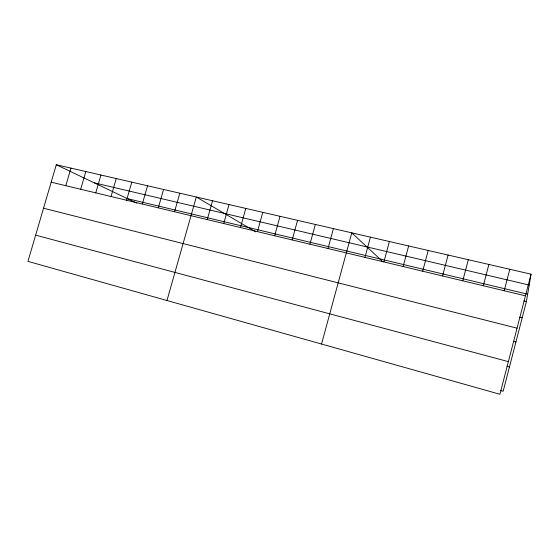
<?xml version="1.0" encoding="UTF-8"?>
<svg xmlns="http://www.w3.org/2000/svg" width="559" height="559" viewBox="0 0 559 559"><rect width="100%" height="100%" fill="white"/><g stroke="black" fill="none" stroke-linecap="round" stroke-linejoin="round"><path stroke-width="0.84" d="M500.654 390.566L503.156 391.265L526.396 301.567L531.05 274.176L56.298 164.737L27.95 261.367L499.914 394.263L531.05 274.176M504.19 290.743L509.787 269.277M462.761 280.814L468.323 259.718M483.304 285.733L488.887 264.456M442.56 275.971L448.101 255.058M422.681 271.206L428.215 250.467M403.13 266.524L408.643 245.96M364.964 257.378L370.435 237.149M383.893 261.912L389.385 241.523M321.537 344.037L351.786 232.851L382.573 261.486M327.986 248.517L333.43 228.617M292.161 239.93L297.563 220.351M309.938 244.192L315.353 224.452M274.658 235.737L280.038 216.312M240.44 227.534L245.785 208.416M257.419 231.608L262.786 212.336M223.719 223.53L229.043 204.559M166.98 300.518L196.3 197.013L255.715 231.838M207.242 219.582L212.553 200.758M174.534 211.742L179.809 193.204M142.321 204.021L147.555 185.77M158.309 207.857L163.563 189.459M111.052 196.53L116.244 178.552M126.572 200.248L131.784 182.136M95.757 192.862L100.934 175.023M65.822 185.693L70.965 168.112M80.685 189.249L85.841 171.543M94.247 182.842L529.198 285.062M127.27 198.599L527.647 294.202M51.176 182.185L525.432 295.83M523.888 300.959L526.396 301.567M519.688 317.149L522.197 317.771M43.539 208.221L517.047 328.175M513.428 341.297L515.936 341.947M35.643 235.143L508.369 361.638M506.957 366.257L509.459 366.935M56.298 164.737L136.836 203.162"/></g></svg>
